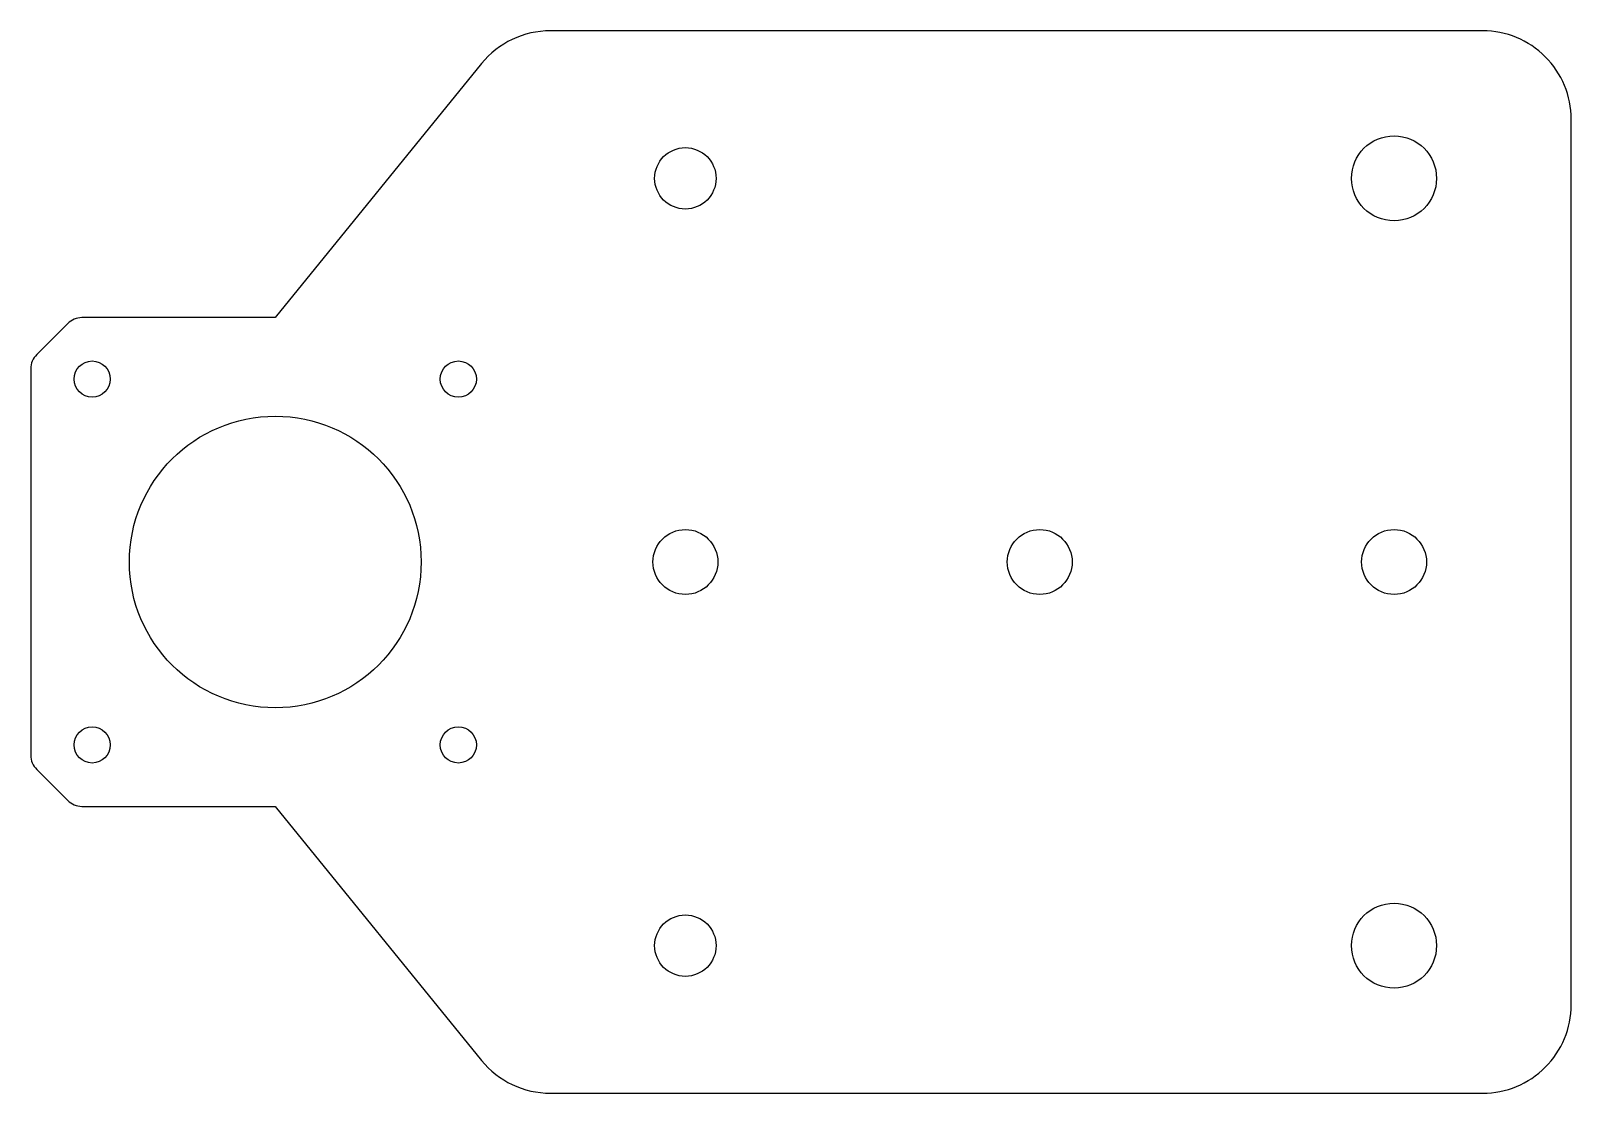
# Model space of a CAD drawing. Header units: millimetres. Extents: x -75 to 55, y 210 to 300.
import ezdxf

# ---------------------------------------------------------------- set-up
doc = ezdxf.new("R2010")
doc.units = ezdxf.units.MM
doc.layers.get('0').update_dxf_attribs({"linetype": 'CONTINUOUS'})

msp = doc.modelspace()

# ---------------------------------------------------------------- linework, layer by layer
msp.add_lwpolyline([(55, 292.5, 0.414214), (47.5, 300), (-31.43, 300, 0.226027), (-37.25, 297.23), (-54.72, 275.7), (-71.09, 275.7, 0.198912), (-72.29, 275.2), (-74.92, 272.57, 0.198912), (-75.42, 271.37), (-75.42, 238.63, 0.198912), (-74.92, 237.43), (-72.29, 234.8, 0.198912), (-71.09, 234.3), (-54.72, 234.3), (-37.25, 212.77, 0.226015), (-31.43, 210), (47.5, 210, 0.414214), (55, 217.5)], format="xyb", close=True)
for centre, radius in [((40, 287.5), 3.6), ((-20, 287.5), 2.6), ((-70.22, 270.5), 1.53), ((-39.22, 270.5), 1.53), ((-54.72, 255), 12.35), ((-20, 255), 2.75), ((10, 255), 2.75), ((40, 255), 2.75), ((-70.22, 239.5), 1.53), ((-39.22, 239.5), 1.53), ((40, 222.5), 3.6), ((-20, 222.5), 2.6)]:
    msp.add_circle(centre, radius)

doc.saveas('drawing.dxf')
